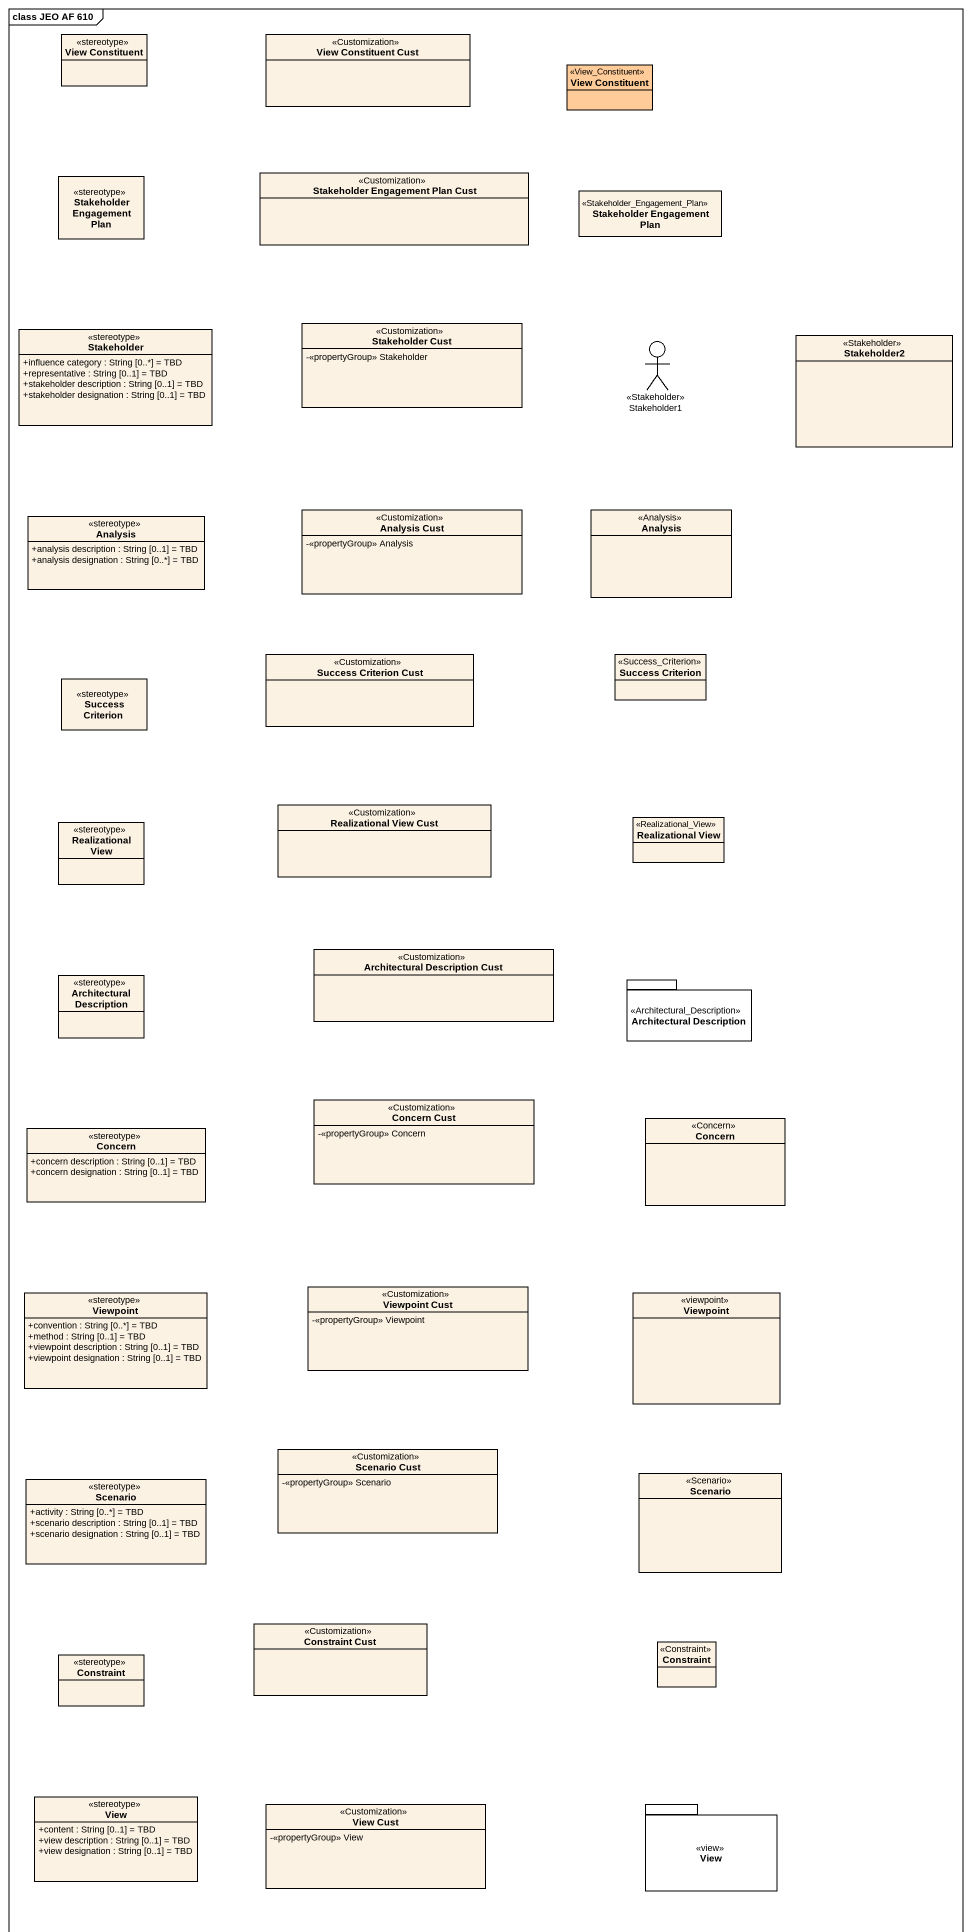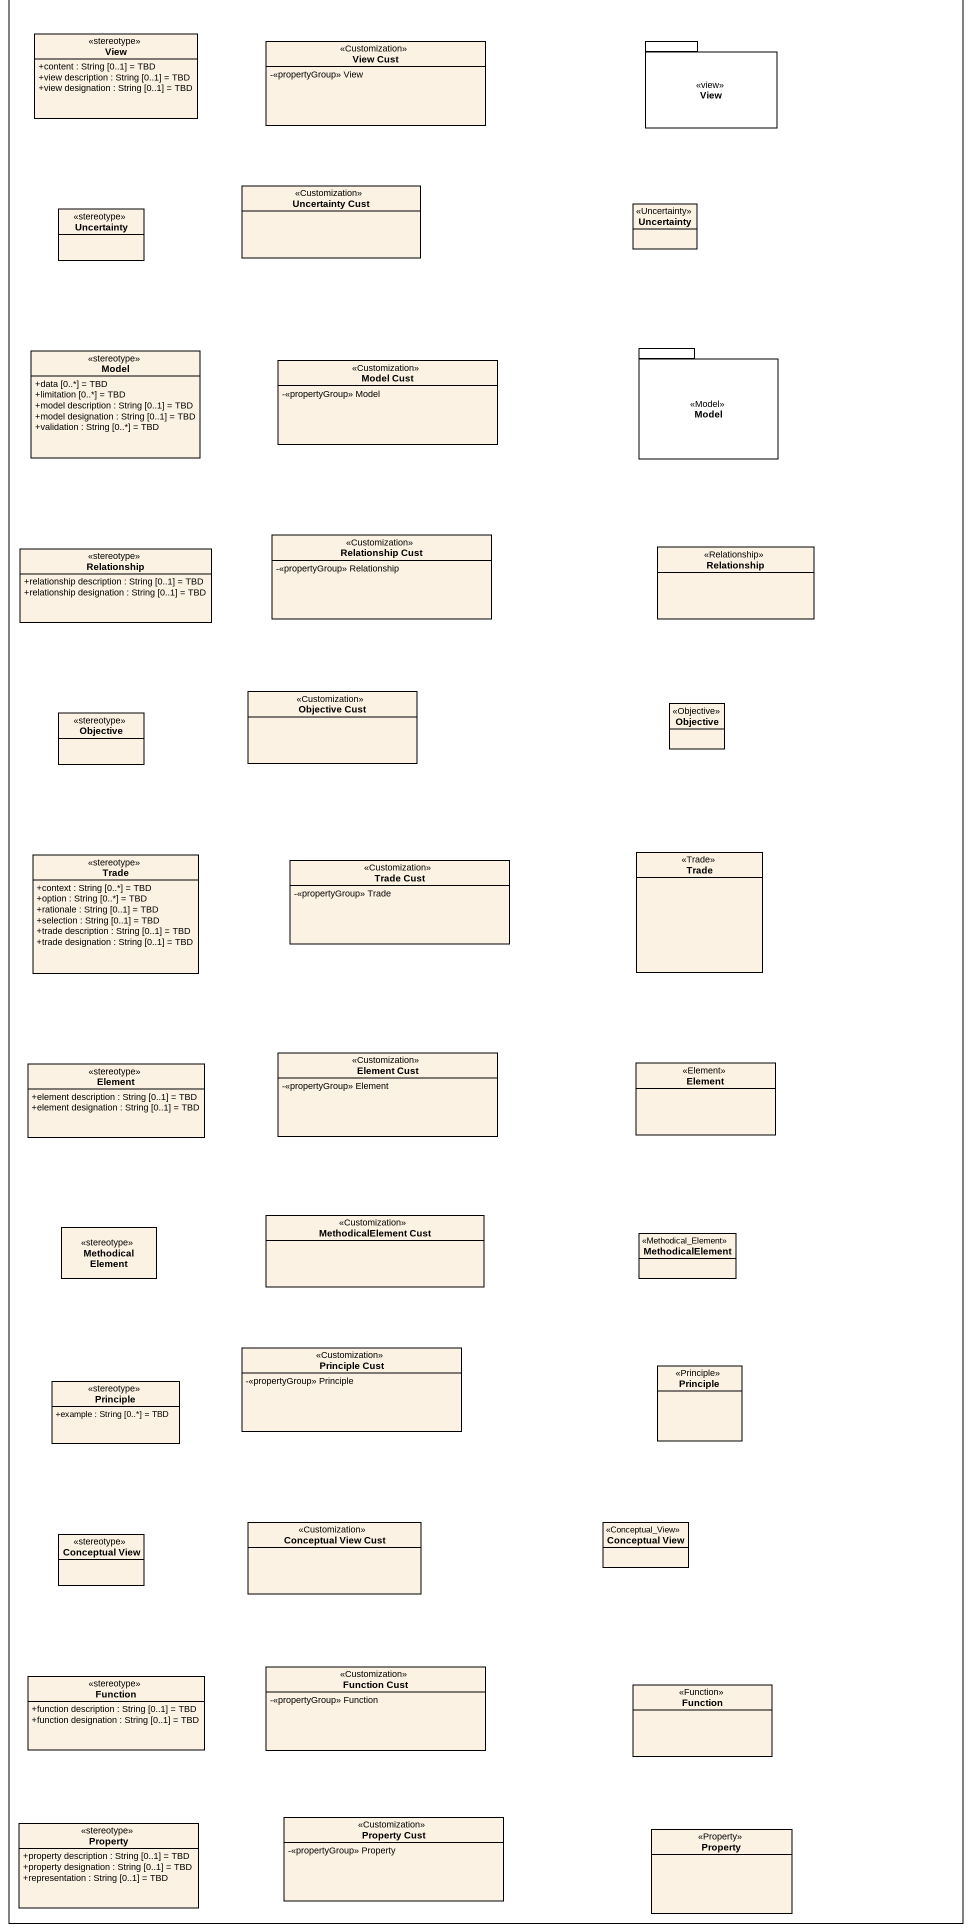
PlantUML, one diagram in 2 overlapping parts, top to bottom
@startuml
mainframe class JEO AF 610
allowmixing
hide circle
hide empty members
skinparam classAttributeIconSize 0
class "View Constituent" as View_Constituent <<stereotype>>
class "View Constituent Cust" as View_Constituent_Cust <<Customization>>
class "View Constituent" as View_Constituent_2 <<View_Constituent>> #FFCC99
class "Stakeholder Engagement Plan" as Stakeholder_Engagement_Plan <<stereotype>>
class "Stakeholder Engagement Plan Cust" as Stakeholder_Engagement_Plan_2 <<Customization>>
class "Stakeholder Engagement Plan" as Stakeholder_Engagement_Plan_3 <<Stakeholder_Engagement_Plan>>
class Stakeholder <<stereotype>> {
  +influence category : String [0..*] = TBD
  +representative : String [0..1] = TBD
  +stakeholder description : String [0..1] = TBD
  +stakeholder designation : String [0..1] = TBD
}
class "Stakeholder Cust" as Stakeholder_Cust <<Customization>> {
  -<<propertyGroup>> Stakeholder
}
actor Stakeholder1 <<Stakeholder>>
class Stakeholder2 <<Stakeholder>>
class "Analysis Cust" as Analysis_Cust <<Customization>> {
  -<<propertyGroup>> Analysis
}
class Analysis <<Analysis>>
class "Analysis" as Analysis_2 <<stereotype>> {
  +analysis description : String [0..1] = TBD
  +analysis designation : String [0..*] = TBD
}
class "Success Criterion Cust" as Success_Criterion_Cust <<Customization>>
class "Success Criterion" as Success_Criterion <<Success_Criterion>>
class "Success Criterion" as Success_Criterion_2 <<stereotype>>
class "Realizational View Cust" as Realizational_View_Cust <<Customization>>
class "Realizational View" as Realizational_View <<Realizational_View>>
class "Realizational View" as Realizational_View_2 <<stereotype>>
class "Architectural Description" as Architectural_Description <<stereotype>>
class "Architectural Description Cust" as Architectural_Description_2 <<Customization>>
package "Architectural Description" as Architectural_Description_3 <<Architectural_Description>> {
}
class Concern <<stereotype>> {
  +concern description : String [0..1] = TBD
  +concern designation : String [0..1] = TBD
}
class "Concern Cust" as Concern_Cust <<Customization>> {
  -<<propertyGroup>> Concern
}
class "Concern" as Concern_2 <<Concern>>
class Viewpoint <<stereotype>> {
  +convention : String [0..*] = TBD
  +method : String [0..1] = TBD
  +viewpoint description : String [0..1] = TBD
  +viewpoint designation : String [0..1] = TBD
}
class "Viewpoint Cust" as Viewpoint_Cust <<Customization>> {
  -<<propertyGroup>> Viewpoint
}
class "Viewpoint" as Viewpoint_2 <<viewpoint>>
class "Scenario Cust" as Scenario_Cust <<Customization>> {
  -<<propertyGroup>> Scenario
}
class Scenario <<Scenario>>
class "Scenario" as Scenario_2 <<stereotype>> {
  +activity : String [0..*] = TBD
  +scenario description : String [0..1] = TBD
  +scenario designation : String [0..1] = TBD
}
class "Constraint Cust" as Constraint_Cust <<Customization>>
class Constraint <<stereotype>>
class "Constraint" as Constraint_2 <<Constraint>>
class View <<stereotype>> {
  +content : String [0..1] = TBD
  +view description : String [0..1] = TBD
  +view designation : String [0..1] = TBD
}
class "View Cust" as View_Cust <<Customization>> {
  -<<propertyGroup>> View
}
package "View" as View_2 <<view>> {
}
class Uncertainty <<stereotype>>
class "Uncertainty Cust" as Uncertainty_Cust <<Customization>>
class "Uncertainty" as Uncertainty_2 <<Uncertainty>>
class Model <<stereotype>> {
  +data [0..*] = TBD
  +limitation [0..*] = TBD
  +model description : String [0..1] = TBD
  +model designation : String [0..1] = TBD
  +validation : String [0..*] = TBD
}
class "Model Cust" as Model_Cust <<Customization>> {
  -<<propertyGroup>> Model
}
package "Model" as Model_2 <<Model>> {
}
class Relationship <<stereotype>> {
  +relationship description : String [0..1] = TBD
  +relationship designation : String [0..1] = TBD
}
class "Relationship Cust" as Relationship_Cust <<Customization>> {
  -<<propertyGroup>> Relationship
}
class "Relationship" as Relationship_2 <<Relationship>>
class Objective <<stereotype>>
class "Objective Cust" as Objective_Cust <<Customization>>
class "Objective" as Objective_2 <<Objective>>
class Trade <<stereotype>> {
  +context : String [0..*] = TBD
  +option : String [0..*] = TBD
  +rationale : String [0..1] = TBD
  +selection : String [0..1] = TBD
  +trade description : String [0..1] = TBD
  +trade designation : String [0..1] = TBD
}
class "Trade Cust" as Trade_Cust <<Customization>> {
  -<<propertyGroup>> Trade
}
class "Trade" as Trade_2 <<Trade>>
class Element <<stereotype>> {
  +element description : String [0..1] = TBD
  +element designation : String [0..1] = TBD
}
class "Element Cust" as Element_Cust <<Customization>> {
  -<<propertyGroup>> Element
}
class "Element" as Element_2 <<Element>>
class "MethodicalElement Cust" as MethodicalElement_Cust <<Customization>>
class "Methodical Element" as Methodical_Element <<stereotype>>
class MethodicalElement <<Methodical_Element>>
class "Principle Cust" as Principle_Cust <<Customization>> {
  -<<propertyGroup>> Principle
}
class Principle <<Principle>>
class "Principle" as Principle_2 <<stereotype>> {
  +example : String [0..*] = TBD
}
class "Conceptual View" as Conceptual_View <<stereotype>>
class "Conceptual View Cust" as Conceptual_View_Cust <<Customization>>
class "Conceptual View" as Conceptual_View_2 <<Conceptual_View>>
class Function <<stereotype>> {
  +function description : String [0..1] = TBD
  +function designation : String [0..1] = TBD
}
class "Function Cust" as Function_Cust <<Customization>> {
  -<<propertyGroup>> Function
}
class "Function" as Function_2 <<Function>>
class Property <<stereotype>> {
  +property description : String [0..1] = TBD
  +property designation : String [0..1] = TBD
  +representation : String [0..1] = TBD
}
class "Property Cust" as Property_Cust <<Customization>> {
  -<<propertyGroup>> Property
}
class "Property" as Property_2 <<Property>>
@enduml
